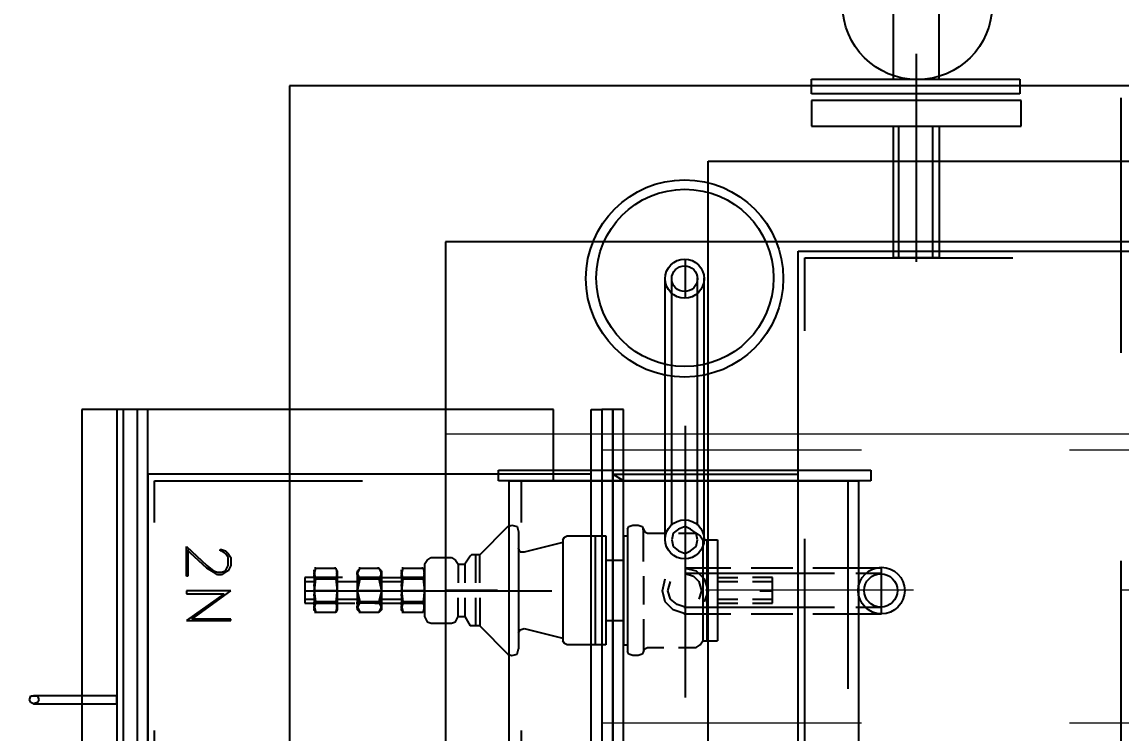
# Model space of a CAD drawing. Header units: metres. Extents: x 529524 to 529977, y 2674144 to 2674419.
# Drawn here: x 529745.957 to 529746.485, y 2674291.587 to 2674291.929 of the extents above; entities that cross this region are included whole.
import ezdxf

# ---------------------------------------------------------------- set-up
doc = ezdxf.new("R2010")
doc.units = ezdxf.units.M
for name, pattern in [('CENTER2', [1.125, 0.75, -0.125, 0.125, -0.125]), ('HIDDEN', [0.375, 0.25, -0.125]), ('PDF_IMPORT', [1, 0.8, -0.2])]:
    doc.linetypes.add(name, pattern=pattern)
doc.layers.add('IDT', color=7, linetype='Continuous')
doc.layers.add('MMS Block Numbering', color=7, linetype='Continuous')
doc.styles.add('Adani Regular', font='Adani Regular.ttf')

# ---------------------------------------------------------------- blocks, each defined once
blk = doc.blocks.new('IDT')
at = {"layer": 'IDT', "color": 7}
for p, q in [((27.40598, 20.86041), (27.40598, 21.66041)), ((26.60598, 20.86041), (27.40598, 20.86041))]:
    blk.add_line(p, q, dxfattribs=at)
at = {"layer": 'IDT', "color": 0, "linetype": 'PDF_IMPORT', "lineweight": 25, "ltscale": 0.153333}
blk.add_line((27.0063, 20.86626), (27.0063, 21.65456), dxfattribs=at)
at = {"layer": 'IDT', "color": 0, "lineweight": 25}
for p, q in [((27.20467, 21.62419), (27.20467, 20.89662)), ((27.16138, 21.5809), (27.16138, 20.93992)), ((27.24538, 21.5053), (27.24538, 21.01616)), ((27.25055, 21.01616), (27.25055, 21.5053)), ((27.25055, 21.5053), (27.25055, 21.01616)), ((27.25572, 21.01616), (27.25572, 21.5053)), ((27.25572, 21.01616), (27.25572, 21.5053)), ((27.26089, 21.5053), (27.26089, 21.01616)), ((27.47412, 21.5053), (27.47412, 21.01616)), ((27.47929, 21.01616), (27.47929, 21.5053)), ((27.48575, 21.5053), (27.48575, 21.01616)), ((27.48898, 21.01616), (27.48898, 21.5053)), ((27.50578, 21.01616), (27.50578, 21.5053)), ((27.16138, 21.47364), (27.16138, 21.04718)), ((27.47412, 21.04718), (27.47412, 21.47364)), ((27.1323, 21.05041), (27.1323, 21.47041)), ((27.3003, 21.47041), (27.3003, 21.05041)), ((27.52904, 21.15767), (27.48898, 21.15767)), ((27.48898, 21.15767), (27.48898, 21.15379)), ((27.52646, 21.15573), (27.5271, 21.15702)), ((27.5271, 21.15379), (27.52646, 21.15573)), ((27.5271, 21.15702), (27.52904, 21.15767)), ((27.52904, 21.15767), (27.53033, 21.15702)), ((27.53033, 21.15702), (27.53098, 21.15573)), ((27.53098, 21.15573), (27.53033, 21.15379)), ((27.48898, 21.15379), (27.52904, 21.15379)), ((27.52904, 21.15379), (27.5271, 21.15379)), ((27.53033, 21.15379), (27.52904, 21.15379)), ((27.23569, 21.13247), (27.23633, 21.13376)), ((27.23633, 21.13376), (27.23827, 21.13441)), ((27.23827, 21.13441), (27.24086, 21.13441)), ((27.24086, 21.13441), (27.24279, 21.13376)), ((27.24279, 21.13376), (27.24344, 21.13247)), ((27.29642, 21.13376), (27.29578, 21.13118)), ((27.29901, 21.13441), (27.29642, 21.13376)), ((27.30095, 21.13376), (27.29901, 21.13441)), ((27.31452, 21.12019), (27.30095, 21.13376)), ((27.20855, 21.12924), (27.20726, 21.1273)), ((27.21049, 21.13053), (27.20855, 21.12924)), ((27.21889, 21.13053), (27.21049, 21.13053)), ((27.23375, 21.13053), (27.22599, 21.13053)), ((27.23504, 21.13118), (27.23375, 21.13053)), ((27.23569, 21.13247), (27.23504, 21.13118)), ((27.23569, 21.11696), (27.23569, 21.13247)), ((27.24538, 21.12924), (27.24344, 21.12924)), ((27.25378, 21.12924), (27.27252, 21.12924)), ((27.27252, 21.12924), (27.27381, 21.12859)), ((27.27381, 21.12859), (27.27446, 21.1273)), ((27.20726, 21.1273), (27.20015, 21.1273)), ((27.29319, 21.12149), (27.27446, 21.12601)), ((27.29578, 21.12342), (27.29513, 21.12213)), ((27.25378, 21.11761), (27.24538, 21.11761)), ((27.29513, 21.12213), (27.29319, 21.12149)), ((27.31452, 21.10662), (27.31452, 21.12019)), ((27.31452, 21.12019), (27.31839, 21.12019)), ((27.31646, 21.10662), (27.31646, 21.12019)), ((27.31839, 21.12019), (27.31904, 21.12019)), ((27.32162, 21.11567), (27.31904, 21.12019)), ((27.32615, 21.11826), (27.32486, 21.11567)), ((27.32809, 21.1189), (27.32615, 21.11826)), ((27.33778, 21.1189), (27.32809, 21.1189)), ((27.33972, 21.11826), (27.33778, 21.1189)), ((27.34101, 21.11567), (27.33972, 21.11826)), ((27.45548, 21.11761), (27.43416, 21.11761)), ((27.43416, 21.11761), (27.43416, 21.11696)), ((27.43739, 21.10469), (27.45548, 21.11761)), ((27.1323, 21.11438), (27.12132, 21.11438)), ((27.12132, 21.11438), (27.12132, 21.09241)), ((27.15427, 21.11438), (27.1323, 21.11438)), ((27.18399, 21.11438), (27.16396, 21.11438)), ((27.21566, 21.11438), (27.19369, 21.11438)), ((27.21566, 21.09241), (27.21566, 21.11438)), ((27.2163, 21.11438), (27.21566, 21.11438)), ((27.21566, 21.11438), (27.22147, 21.11244)), ((27.22147, 21.11244), (27.22535, 21.10856)), ((27.32162, 21.10662), (27.32162, 21.11567)), ((27.32486, 21.11567), (27.32162, 21.11567)), ((27.32486, 21.11567), (27.32486, 21.10662)), ((27.34101, 21.10662), (27.34101, 21.11567)), ((27.34101, 21.11115), (27.34166, 21.11373)), ((27.34101, 21.11244), (27.34166, 21.11373)), ((27.34166, 21.11373), (27.34101, 21.11115)), ((27.34166, 21.11244), (27.34101, 21.11244)), ((27.34101, 21.11115), (27.34101, 21.11244)), ((27.34101, 21.11244), (27.34101, 21.11115)), ((27.34166, 21.11373), (27.35135, 21.11373)), ((27.34166, 21.11373), (27.3423, 21.11373)), ((27.35135, 21.11373), (27.35199, 21.11115)), ((27.35199, 21.11115), (27.35135, 21.11373)), ((27.35135, 21.11373), (27.35199, 21.11244)), ((27.35135, 21.11373), (27.35199, 21.11373)), ((27.35199, 21.11244), (27.35264, 21.11244)), ((27.35199, 21.11115), (27.35199, 21.11244)), ((27.35199, 21.11244), (27.35199, 21.11115)), ((27.36169, 21.11115), (27.36298, 21.11373)), ((27.36169, 21.11244), (27.36298, 21.11373)), ((27.36298, 21.11373), (27.36169, 21.11115)), ((27.36169, 21.11244), (27.36233, 21.11244)), ((27.36233, 21.11244), (27.36169, 21.11244)), ((27.36169, 21.11115), (27.36169, 21.11244)), ((27.36169, 21.11244), (27.36169, 21.11115)), ((27.36298, 21.11373), (27.37202, 21.11373)), ((27.36298, 21.11373), (27.36362, 21.11373)), ((27.37202, 21.11373), (27.37332, 21.11115)), ((27.37332, 21.11115), (27.37202, 21.11373)), ((27.37202, 21.11373), (27.37332, 21.11244)), ((27.37202, 21.11373), (27.37267, 21.11373)), ((27.37332, 21.11244), (27.37267, 21.11244)), ((27.37267, 21.11244), (27.37332, 21.11244)), ((27.37332, 21.11115), (27.37332, 21.11244)), ((27.37332, 21.11244), (27.37332, 21.11115)), ((27.38301, 21.11115), (27.38365, 21.11373)), ((27.38301, 21.11244), (27.38365, 21.11373)), ((27.38365, 21.11373), (27.38301, 21.11115)), ((27.38366, 21.11244), (27.38301, 21.11244)), ((27.38301, 21.11115), (27.38301, 21.11244)), ((27.38301, 21.11244), (27.38301, 21.11115)), ((27.38365, 21.11373), (27.3843, 21.11373)), ((27.38365, 21.11373), (27.39335, 21.11373)), ((27.39335, 21.11373), (27.39399, 21.11115)), ((27.39399, 21.11115), (27.39335, 21.11373)), ((27.39335, 21.11373), (27.39399, 21.11244)), ((27.39335, 21.11373), (27.39399, 21.11373)), ((27.39399, 21.11244), (27.39464, 21.11244)), ((27.39399, 21.11115), (27.39399, 21.11244)), ((27.39399, 21.11244), (27.39399, 21.11115)), ((27.43416, 21.11696), (27.4529, 21.11696)), ((27.4529, 21.11696), (27.43416, 21.10339)), ((27.13359, 21.11115), (27.12132, 21.11115)), ((27.12132, 21.11115), (27.12132, 21.09499)), ((27.18335, 21.10921), (27.17366, 21.10921)), ((27.17366, 21.10921), (27.17366, 21.09693)), ((27.18335, 21.10727), (27.17366, 21.10727)), ((27.20015, 21.10921), (27.19046, 21.10921)), ((27.20015, 21.10727), (27.19046, 21.10727)), ((27.20467, 21.10339), (27.20661, 21.10856)), ((27.2079, 21.10339), (27.20919, 21.10727)), ((27.2163, 21.11115), (27.21566, 21.11115)), ((27.21566, 21.11115), (27.21953, 21.10986)), ((27.21953, 21.10986), (27.22276, 21.10727)), ((27.22276, 21.10727), (27.22406, 21.10339)), ((27.22535, 21.10856), (27.22664, 21.10339)), ((27.23569, 21.09629), (27.23569, 21.10986)), ((27.34166, 21.10856), (27.34101, 21.11115)), ((27.34101, 21.11115), (27.34166, 21.10856)), ((27.34101, 21.10792), (27.34101, 21.11115)), ((27.34101, 21.11115), (27.34101, 21.10792)), ((27.34166, 21.11115), (27.34101, 21.11115)), ((27.34101, 21.11115), (27.34166, 21.11115)), ((27.34101, 21.10986), (27.34166, 21.10986)), ((27.34101, 21.10986), (27.34166, 21.10986)), ((27.36492, 21.10921), (27.34101, 21.10921)), ((27.34101, 21.10856), (27.34101, 21.10921)), ((27.34101, 21.10921), (27.34101, 21.10856)), ((27.34101, 21.10921), (27.35199, 21.10921)), ((27.34101, 21.10921), (27.34166, 21.10921)), ((27.34101, 21.10339), (27.34166, 21.10856)), ((27.34101, 21.10339), (27.34166, 21.10856)), ((27.34101, 21.10598), (27.34101, 21.10856)), ((27.34101, 21.10856), (27.34101, 21.10598)), ((27.34166, 21.10856), (27.34101, 21.10792)), ((27.34166, 21.10856), (27.34101, 21.10792)), ((27.34101, 21.10339), (27.34101, 21.10792)), ((27.34101, 21.10792), (27.34101, 21.10339)), ((27.34166, 21.10856), (27.35135, 21.10856)), ((27.34166, 21.10856), (27.35135, 21.10856)), ((27.3423, 21.10856), (27.34166, 21.10856)), ((27.34166, 21.10856), (27.3423, 21.10856)), ((27.35199, 21.11115), (27.35135, 21.10856)), ((27.35135, 21.10856), (27.35199, 21.11115)), ((27.35135, 21.10856), (27.35199, 21.10339)), ((27.35135, 21.10856), (27.35199, 21.10339)), ((27.35199, 21.10792), (27.35135, 21.10856)), ((27.35135, 21.10856), (27.35199, 21.10792)), ((27.35135, 21.10856), (27.35199, 21.10856)), ((27.35199, 21.10792), (27.35199, 21.11115)), ((27.35199, 21.11115), (27.35199, 21.10792)), ((27.35264, 21.11115), (27.35199, 21.11115)), ((27.35199, 21.11115), (27.35264, 21.11115)), ((27.35199, 21.10986), (27.35264, 21.10986)), ((27.35199, 21.10986), (27.35264, 21.10986)), ((27.35199, 21.10921), (27.35199, 21.10856)), ((27.35199, 21.10856), (27.35199, 21.10921)), ((27.35199, 21.10921), (27.35264, 21.10921)), ((27.35199, 21.10856), (27.35199, 21.10598)), ((27.35199, 21.10598), (27.35199, 21.10856)), ((27.35199, 21.10339), (27.35199, 21.10792)), ((27.35199, 21.10792), (27.35199, 21.10339)), ((27.36169, 21.10727), (27.35199, 21.10727)), ((27.36298, 21.10856), (27.36169, 21.11115)), ((27.36169, 21.11115), (27.36298, 21.10856)), ((27.36169, 21.10792), (27.36169, 21.11115)), ((27.36169, 21.11115), (27.36169, 21.10792)), ((27.36233, 21.11115), (27.36169, 21.11115)), ((27.36169, 21.11115), (27.36233, 21.11115)), ((27.36233, 21.10986), (27.36169, 21.10986)), ((27.36233, 21.10986), (27.36169, 21.10986)), ((27.36169, 21.10856), (27.36169, 21.10921)), ((27.36169, 21.10921), (27.36169, 21.10856)), ((27.36169, 21.10921), (27.37332, 21.10921)), ((27.36169, 21.10921), (27.36233, 21.10921)), ((27.36169, 21.10339), (27.36298, 21.10856)), ((27.36169, 21.10339), (27.36298, 21.10856)), ((27.36169, 21.10598), (27.36169, 21.10856)), ((27.36169, 21.10856), (27.36169, 21.10598)), ((27.36298, 21.10856), (27.36169, 21.10792)), ((27.36298, 21.10856), (27.36169, 21.10792)), ((27.36169, 21.10339), (27.36169, 21.10792)), ((27.36169, 21.10792), (27.36169, 21.10339)), ((27.36298, 21.10856), (27.37202, 21.10856)), ((27.36298, 21.10856), (27.37202, 21.10856)), ((27.36362, 21.10856), (27.36298, 21.10856)), ((27.36298, 21.10856), (27.36362, 21.10856)), ((27.37332, 21.11115), (27.37202, 21.10856)), ((27.37202, 21.10856), (27.37332, 21.11115)), ((27.37202, 21.10856), (27.37332, 21.10339)), ((27.37202, 21.10856), (27.37332, 21.10339)), ((27.37332, 21.10792), (27.37202, 21.10856)), ((27.37202, 21.10856), (27.37332, 21.10792)), ((27.37202, 21.10856), (27.37267, 21.10856)), ((27.37267, 21.10986), (27.37332, 21.10986)), ((27.37267, 21.10986), (27.37332, 21.10986)), ((27.37332, 21.10792), (27.37332, 21.11115)), ((27.37332, 21.11115), (27.37332, 21.10792)), ((27.37396, 21.11115), (27.37332, 21.11115)), ((27.37332, 21.11115), (27.37396, 21.11115)), ((27.37332, 21.10921), (27.37332, 21.10856)), ((27.37332, 21.10856), (27.37332, 21.10921)), ((27.37332, 21.10921), (27.37396, 21.10921)), ((27.37332, 21.10856), (27.37332, 21.10598)), ((27.37332, 21.10598), (27.37332, 21.10856)), ((27.37332, 21.10339), (27.37332, 21.10792)), ((27.37332, 21.10792), (27.37332, 21.10339)), ((27.38301, 21.10727), (27.37332, 21.10727)), ((27.39852, 21.10921), (27.37461, 21.10921)), ((27.38365, 21.10856), (27.38301, 21.11115)), ((27.38301, 21.11115), (27.38365, 21.10856)), ((27.38301, 21.10792), (27.38301, 21.11115)), ((27.38301, 21.11115), (27.38301, 21.10792)), ((27.38365, 21.11115), (27.38301, 21.11115)), ((27.38301, 21.11115), (27.38365, 21.11115)), ((27.38301, 21.10986), (27.38365, 21.10986)), ((27.38301, 21.10986), (27.38366, 21.10986)), ((27.38301, 21.10856), (27.38301, 21.10921)), ((27.38301, 21.10921), (27.38301, 21.10856)), ((27.38301, 21.10921), (27.39399, 21.10921)), ((27.38301, 21.10921), (27.38365, 21.10921)), ((27.38301, 21.10339), (27.38365, 21.10856)), ((27.38301, 21.10339), (27.38365, 21.10856)), ((27.38301, 21.10598), (27.38301, 21.10856)), ((27.38301, 21.10856), (27.38301, 21.10598)), ((27.38365, 21.10856), (27.38301, 21.10792)), ((27.38366, 21.10856), (27.38301, 21.10792)), ((27.38301, 21.10339), (27.38301, 21.10792)), ((27.38301, 21.10792), (27.38301, 21.10339)), ((27.3843, 21.10856), (27.38365, 21.10856)), ((27.38365, 21.10856), (27.3843, 21.10856)), ((27.38365, 21.10856), (27.39335, 21.10856)), ((27.38365, 21.10856), (27.39335, 21.10856)), ((27.39399, 21.11115), (27.39335, 21.10856)), ((27.39335, 21.10856), (27.39399, 21.11115)), ((27.39335, 21.10856), (27.39399, 21.10339)), ((27.39335, 21.10856), (27.39399, 21.10339)), ((27.39399, 21.10792), (27.39335, 21.10856)), ((27.39335, 21.10856), (27.39399, 21.10792)), ((27.39335, 21.10856), (27.39399, 21.10856)), ((27.39399, 21.10792), (27.39399, 21.11115)), ((27.39399, 21.11115), (27.39399, 21.10792)), ((27.39464, 21.11115), (27.39399, 21.11115)), ((27.39399, 21.11115), (27.39464, 21.11115)), ((27.39399, 21.10986), (27.39464, 21.10986)), ((27.39399, 21.10986), (27.39464, 21.10986)), ((27.39399, 21.10921), (27.39399, 21.10856)), ((27.39399, 21.10856), (27.39399, 21.10921)), ((27.39399, 21.10921), (27.39464, 21.10921)), ((27.39399, 21.10856), (27.39399, 21.10598)), ((27.39399, 21.10598), (27.39399, 21.10856)), ((27.39399, 21.10339), (27.39399, 21.10792)), ((27.39399, 21.10792), (27.39399, 21.10339)), ((27.39852, 21.10727), (27.39399, 21.10727)), ((27.39852, 21.09693), (27.39852, 21.10921)), ((27.20661, 21.09758), (27.20467, 21.10339)), ((27.20919, 21.09887), (27.2079, 21.10339)), ((27.22406, 21.10339), (27.22276, 21.09887)), ((27.22664, 21.10339), (27.22535, 21.09758)), ((27.34101, 21.10339), (27.34101, 21.10598)), ((27.34101, 21.10598), (27.34101, 21.10339)), ((27.34101, 21.10533), (27.34166, 21.10533)), ((27.34101, 21.10533), (27.34166, 21.10533)), ((27.34166, 21.09758), (27.34101, 21.10339)), ((27.34166, 21.09758), (27.34101, 21.10339)), ((27.34101, 21.10339), (27.34101, 21.09822)), ((27.34101, 21.09822), (27.34101, 21.10339)), ((27.34101, 21.10016), (27.34101, 21.10339)), ((27.34101, 21.10339), (27.34101, 21.10016)), ((27.35199, 21.10339), (27.34101, 21.10339)), ((27.34101, 21.10339), (27.35199, 21.10339)), ((27.34166, 21.10339), (27.34101, 21.10339)), ((27.34101, 21.10339), (27.34166, 21.10339)), ((27.35199, 21.10339), (27.35135, 21.09758)), ((27.35199, 21.10339), (27.35135, 21.09758)), ((27.35199, 21.10598), (27.35199, 21.10339)), ((27.35199, 21.10339), (27.35199, 21.10598)), ((27.35199, 21.10533), (27.35264, 21.10533)), ((27.35199, 21.09822), (27.35199, 21.10339)), ((27.35199, 21.10339), (27.35199, 21.09822)), ((27.35199, 21.10339), (27.35199, 21.10016)), ((27.35199, 21.10016), (27.35199, 21.10339)), ((27.35199, 21.10339), (27.35264, 21.10339)), ((27.36169, 21.10339), (27.36169, 21.10598)), ((27.36169, 21.10598), (27.36169, 21.10339)), ((27.36233, 21.10533), (27.36169, 21.10533)), ((27.36233, 21.10533), (27.36169, 21.10533)), ((27.36298, 21.09758), (27.36169, 21.10339)), ((27.36298, 21.09758), (27.36169, 21.10339)), ((27.36169, 21.10339), (27.36169, 21.09822)), ((27.36169, 21.09822), (27.36169, 21.10339)), ((27.36169, 21.10016), (27.36169, 21.10339)), ((27.36169, 21.10339), (27.36169, 21.10016)), ((27.37332, 21.10339), (27.36169, 21.10339)), ((27.36169, 21.10339), (27.37332, 21.10339)), ((27.36233, 21.10339), (27.36169, 21.10339)), ((27.36169, 21.10339), (27.36233, 21.10339)), ((27.37332, 21.10339), (27.37202, 21.09758)), ((27.37332, 21.10339), (27.37202, 21.09758)), ((27.37267, 21.10533), (27.37332, 21.10533)), ((27.37332, 21.10533), (27.37267, 21.10533)), ((27.37332, 21.10598), (27.37332, 21.10339)), ((27.37332, 21.10339), (27.37332, 21.10598)), ((27.37332, 21.09822), (27.37332, 21.10339)), ((27.37332, 21.10339), (27.37332, 21.09822)), ((27.37332, 21.10339), (27.37332, 21.10016)), ((27.37332, 21.10016), (27.37332, 21.10339)), ((27.37332, 21.10339), (27.37396, 21.10339)), ((27.38301, 21.10339), (27.38301, 21.10598)), ((27.38301, 21.10598), (27.38301, 21.10339)), ((27.38301, 21.10533), (27.38365, 21.10533)), ((27.38301, 21.10533), (27.38366, 21.10533)), ((27.38365, 21.09758), (27.38301, 21.10339)), ((27.38365, 21.09758), (27.38301, 21.10339)), ((27.38301, 21.10339), (27.38301, 21.09822)), ((27.38301, 21.09822), (27.38301, 21.10339)), ((27.38301, 21.10016), (27.38301, 21.10339)), ((27.38301, 21.10339), (27.38301, 21.10016)), ((27.39399, 21.10339), (27.38301, 21.10339)), ((27.38301, 21.10339), (27.39399, 21.10339)), ((27.38365, 21.10339), (27.38301, 21.10339)), ((27.38301, 21.10339), (27.38365, 21.10339)), ((27.39399, 21.10339), (27.39335, 21.09758)), ((27.39399, 21.10339), (27.39335, 21.09758)), ((27.39399, 21.10598), (27.39399, 21.10339)), ((27.39399, 21.10339), (27.39399, 21.10598)), ((27.39399, 21.10533), (27.39464, 21.10533)), ((27.39399, 21.09822), (27.39399, 21.10339)), ((27.39399, 21.10339), (27.39399, 21.09822)), ((27.39399, 21.10339), (27.39399, 21.10016)), ((27.39399, 21.10016), (27.39399, 21.10339)), ((27.39399, 21.10339), (27.39464, 21.10339)), ((27.43416, 21.10339), (27.45548, 21.10339)), ((27.45548, 21.10469), (27.43739, 21.10469)), ((27.45548, 21.10339), (27.45548, 21.10469)), ((27.18335, 21.09887), (27.17366, 21.09887)), ((27.17366, 21.09693), (27.18335, 21.09693)), ((27.20015, 21.09887), (27.19046, 21.09887)), ((27.20015, 21.09693), (27.19046, 21.09693)), ((27.21049, 21.0937), (27.20661, 21.09758)), ((27.21178, 21.09629), (27.20919, 21.09887)), ((27.31452, 21.09952), (27.31452, 21.08595)), ((27.31646, 21.08595), (27.31646, 21.09952)), ((27.32162, 21.09047), (27.32162, 21.09952)), ((27.32486, 21.09047), (27.32486, 21.09952)), ((27.34101, 21.10081), (27.34166, 21.10081)), ((27.34101, 21.10081), (27.34166, 21.10081)), ((27.34101, 21.09758), (27.34101, 21.10016)), ((27.34101, 21.10016), (27.34101, 21.09758)), ((27.34101, 21.09047), (27.34101, 21.09952)), ((27.34101, 21.09822), (27.34101, 21.09499)), ((27.34101, 21.09499), (27.34101, 21.09822)), ((27.34166, 21.09758), (27.34101, 21.09822)), ((27.34166, 21.09758), (27.34101, 21.09822)), ((27.34101, 21.09499), (27.34166, 21.09758)), ((27.34101, 21.09499), (27.34166, 21.09758)), ((27.34101, 21.09693), (27.34101, 21.09758)), ((27.34101, 21.09758), (27.34101, 21.09693)), ((27.34101, 21.09693), (27.35199, 21.09693)), ((27.34166, 21.09758), (27.35135, 21.09758)), ((27.35135, 21.09758), (27.34166, 21.09758)), ((27.3423, 21.09758), (27.34166, 21.09758)), ((27.34166, 21.09758), (27.3423, 21.09758)), ((27.35199, 21.09822), (27.35135, 21.09758)), ((27.35135, 21.09758), (27.35199, 21.09822)), ((27.35135, 21.09758), (27.35199, 21.09499)), ((27.35135, 21.09758), (27.35199, 21.09499)), ((27.35135, 21.09758), (27.35199, 21.09758)), ((27.35135, 21.09758), (27.35199, 21.09758)), ((27.35199, 21.10081), (27.35264, 21.10081)), ((27.35199, 21.10016), (27.35199, 21.09758)), ((27.35199, 21.09758), (27.35199, 21.10016)), ((27.36169, 21.09887), (27.35199, 21.09887)), ((27.35199, 21.09499), (27.35199, 21.09822)), ((27.35199, 21.09822), (27.35199, 21.09499)), ((27.35199, 21.09758), (27.35199, 21.09693)), ((27.35199, 21.09693), (27.35199, 21.09758)), ((27.37073, 21.09693), (27.35199, 21.09693)), ((27.36233, 21.10081), (27.36169, 21.10081)), ((27.36233, 21.10081), (27.36169, 21.10081)), ((27.36169, 21.09758), (27.36169, 21.10016)), ((27.36169, 21.10016), (27.36169, 21.09758)), ((27.36169, 21.09822), (27.36169, 21.09499)), ((27.36169, 21.09499), (27.36169, 21.09822)), ((27.36298, 21.09758), (27.36169, 21.09822)), ((27.36298, 21.09758), (27.36169, 21.09822)), ((27.36169, 21.09499), (27.36298, 21.09758)), ((27.36169, 21.09499), (27.36298, 21.09758)), ((27.36169, 21.09693), (27.36169, 21.09758)), ((27.36169, 21.09758), (27.36169, 21.09693)), ((27.36169, 21.09693), (27.37332, 21.09693)), ((27.36298, 21.09758), (27.37202, 21.09758)), ((27.37202, 21.09758), (27.36298, 21.09758)), ((27.36362, 21.09758), (27.36298, 21.09758)), ((27.36298, 21.09758), (27.36362, 21.09758)), ((27.37332, 21.09822), (27.37202, 21.09758)), ((27.37202, 21.09758), (27.37332, 21.09822)), ((27.37202, 21.09758), (27.37332, 21.09499)), ((27.37202, 21.09758), (27.37332, 21.09499)), ((27.37202, 21.09758), (27.37267, 21.09758)), ((27.37202, 21.09758), (27.37267, 21.09758)), ((27.37267, 21.10081), (27.37332, 21.10081)), ((27.37332, 21.10081), (27.37267, 21.10081)), ((27.37332, 21.10016), (27.37332, 21.09758)), ((27.37332, 21.09758), (27.37332, 21.10016)), ((27.38301, 21.09887), (27.37332, 21.09887)), ((27.37332, 21.09499), (27.37332, 21.09822)), ((27.37332, 21.09822), (27.37332, 21.09499)), ((27.37332, 21.09758), (27.37332, 21.09693)), ((27.37332, 21.09693), (27.37332, 21.09758)), ((27.38042, 21.09693), (27.39852, 21.09693)), ((27.38301, 21.10081), (27.38365, 21.10081)), ((27.38301, 21.10081), (27.38366, 21.10081)), ((27.38301, 21.09758), (27.38301, 21.10016)), ((27.38301, 21.10016), (27.38301, 21.09758)), ((27.38301, 21.09822), (27.38301, 21.09499)), ((27.38301, 21.09499), (27.38301, 21.09822)), ((27.38365, 21.09758), (27.38301, 21.09822)), ((27.38366, 21.09758), (27.38301, 21.09822)), ((27.38301, 21.09499), (27.38365, 21.09758)), ((27.38301, 21.09499), (27.38365, 21.09758)), ((27.38301, 21.09693), (27.38301, 21.09758)), ((27.38301, 21.09758), (27.38301, 21.09693)), ((27.38301, 21.09693), (27.39399, 21.09693)), ((27.3843, 21.09758), (27.38365, 21.09758)), ((27.38365, 21.09758), (27.3843, 21.09758)), ((27.38365, 21.09758), (27.39335, 21.09758)), ((27.39335, 21.09758), (27.38365, 21.09758)), ((27.39399, 21.09822), (27.39335, 21.09758)), ((27.39335, 21.09758), (27.39399, 21.09822)), ((27.39335, 21.09758), (27.39399, 21.09499)), ((27.39335, 21.09758), (27.39399, 21.09499)), ((27.39335, 21.09758), (27.39399, 21.09758)), ((27.39335, 21.09758), (27.39399, 21.09758)), ((27.39399, 21.10081), (27.39464, 21.10081)), ((27.39399, 21.10016), (27.39399, 21.09758)), ((27.39399, 21.09758), (27.39399, 21.10016)), ((27.39852, 21.09887), (27.39399, 21.09887)), ((27.39399, 21.09499), (27.39399, 21.09822)), ((27.39399, 21.09822), (27.39399, 21.09499)), ((27.39399, 21.09758), (27.39399, 21.09693)), ((27.39399, 21.09693), (27.39399, 21.09758)), ((27.12132, 21.09499), (27.13359, 21.09499)), ((27.12132, 21.09241), (27.1323, 21.09241)), ((27.1323, 21.09241), (27.15427, 21.09241)), ((27.16396, 21.09241), (27.18399, 21.09241)), ((27.19369, 21.09241), (27.21566, 21.09241)), ((27.21566, 21.09241), (27.21049, 21.0937)), ((27.21566, 21.09499), (27.21178, 21.09629)), ((27.34101, 21.09629), (27.34166, 21.09629)), ((27.34101, 21.09629), (27.34166, 21.09629)), ((27.34166, 21.09241), (27.34101, 21.09499)), ((27.34166, 21.09241), (27.34101, 21.09499)), ((27.34101, 21.09499), (27.34101, 21.0937)), ((27.34101, 21.0937), (27.34101, 21.09499)), ((27.34166, 21.09499), (27.34101, 21.09499)), ((27.34101, 21.09499), (27.34166, 21.09499)), ((27.34166, 21.0937), (27.34101, 21.0937)), ((27.34101, 21.0937), (27.34166, 21.09241)), ((27.35135, 21.09241), (27.34166, 21.09241)), ((27.34166, 21.09241), (27.3423, 21.09241)), ((27.35199, 21.09499), (27.35135, 21.09241)), ((27.35199, 21.09499), (27.35135, 21.09241)), ((27.35135, 21.09241), (27.35199, 21.0937)), ((27.35135, 21.09241), (27.35199, 21.09241)), ((27.35199, 21.09629), (27.35264, 21.09629)), ((27.35199, 21.09629), (27.35264, 21.09629)), ((27.35199, 21.09499), (27.35199, 21.0937)), ((27.35199, 21.0937), (27.35199, 21.09499)), ((27.35264, 21.09499), (27.35199, 21.09499)), ((27.35199, 21.09499), (27.35264, 21.09499)), ((27.35199, 21.0937), (27.35264, 21.0937)), ((27.36233, 21.09629), (27.36169, 21.09629)), ((27.36233, 21.09629), (27.36169, 21.09629)), ((27.36298, 21.09241), (27.36169, 21.09499)), ((27.36298, 21.09241), (27.36169, 21.09499)), ((27.36169, 21.09499), (27.36169, 21.0937)), ((27.36169, 21.0937), (27.36169, 21.09499)), ((27.36233, 21.09499), (27.36169, 21.09499)), ((27.36169, 21.09499), (27.36233, 21.09499)), ((27.36169, 21.0937), (27.36233, 21.0937)), ((27.36233, 21.0937), (27.36169, 21.0937)), ((27.36169, 21.0937), (27.36298, 21.09241)), ((27.37202, 21.09241), (27.36298, 21.09241)), ((27.36298, 21.09241), (27.36362, 21.09241)), ((27.37332, 21.09499), (27.37202, 21.09241)), ((27.37332, 21.09499), (27.37202, 21.09241)), ((27.37202, 21.09241), (27.37332, 21.0937)), ((27.37202, 21.09241), (27.37267, 21.09241)), ((27.37267, 21.09629), (27.37332, 21.09629)), ((27.37267, 21.09629), (27.37332, 21.09629)), ((27.37332, 21.0937), (27.37267, 21.0937)), ((27.37267, 21.0937), (27.37332, 21.0937)), ((27.37332, 21.09499), (27.37332, 21.0937)), ((27.37332, 21.0937), (27.37332, 21.09499)), ((27.37396, 21.09499), (27.37332, 21.09499)), ((27.37332, 21.09499), (27.37396, 21.09499)), ((27.38301, 21.09629), (27.38365, 21.09629)), ((27.38301, 21.09629), (27.38366, 21.09629)), ((27.38365, 21.09241), (27.38301, 21.09499)), ((27.38365, 21.09241), (27.38301, 21.09499)), ((27.38301, 21.09499), (27.38301, 21.0937)), ((27.38301, 21.0937), (27.38301, 21.09499)), ((27.38365, 21.09499), (27.38301, 21.09499)), ((27.38301, 21.09499), (27.38365, 21.09499)), ((27.38366, 21.0937), (27.38301, 21.0937)), ((27.38301, 21.0937), (27.38365, 21.09241)), ((27.38365, 21.09241), (27.3843, 21.09241)), ((27.39335, 21.09241), (27.38365, 21.09241)), ((27.39399, 21.09499), (27.39335, 21.09241)), ((27.39399, 21.09499), (27.39335, 21.09241)), ((27.39335, 21.09241), (27.39399, 21.0937)), ((27.39335, 21.09241), (27.39399, 21.09241)), ((27.39399, 21.09629), (27.39464, 21.09629)), ((27.39399, 21.09629), (27.39464, 21.09629)), ((27.39399, 21.09499), (27.39399, 21.0937)), ((27.39399, 21.0937), (27.39399, 21.09499)), ((27.39464, 21.09499), (27.39399, 21.09499)), ((27.39399, 21.09499), (27.39464, 21.09499)), ((27.39399, 21.0937), (27.39464, 21.0937)), ((27.43416, 21.09112), (27.43545, 21.0937)), ((27.43416, 21.08724), (27.43416, 21.09112)), ((27.43545, 21.0937), (27.43675, 21.09435)), ((27.43675, 21.0937), (27.43545, 21.09112)), ((27.43545, 21.09112), (27.43545, 21.08724)), ((27.43675, 21.09435), (27.43868, 21.09564)), ((27.43868, 21.09435), (27.43675, 21.0937)), ((27.43868, 21.09564), (27.44062, 21.09564)), ((27.44062, 21.09435), (27.43868, 21.09435)), ((27.44062, 21.09564), (27.44256, 21.09435)), ((27.44256, 21.0937), (27.44062, 21.09435)), ((27.44256, 21.09435), (27.44579, 21.09241)), ((27.44579, 21.09112), (27.44256, 21.0937)), ((27.44579, 21.09241), (27.45548, 21.08336)), ((27.45548, 21.08207), (27.44579, 21.09112)), ((27.45484, 21.08336), (27.45484, 21.09629)), ((27.45484, 21.09629), (27.45548, 21.09629)), ((27.45548, 21.09629), (27.45548, 21.08207)), ((27.21566, 21.06915), (27.21566, 21.08853)), ((27.23569, 21.08918), (27.23569, 21.07367)), ((27.25378, 21.08853), (27.24538, 21.08853)), ((27.31452, 21.08595), (27.30095, 21.07238)), ((27.31452, 21.08595), (27.31839, 21.08595)), ((27.31839, 21.08595), (27.31904, 21.08659)), ((27.31904, 21.08659), (27.32162, 21.09047)), ((27.32486, 21.09047), (27.32162, 21.09047)), ((27.32615, 21.08853), (27.32486, 21.09047)), ((27.32809, 21.08724), (27.32615, 21.08853)), ((27.33778, 21.08724), (27.32809, 21.08724)), ((27.33972, 21.08853), (27.33778, 21.08724)), ((27.34101, 21.09047), (27.33972, 21.08853)), ((27.43545, 21.0853), (27.43416, 21.08724)), ((27.43545, 21.08724), (27.43675, 21.0853)), ((27.21049, 21.08207), (27.20984, 21.07884)), ((27.21307, 21.08401), (27.21049, 21.08207)), ((27.21566, 21.0853), (27.21307, 21.08401)), ((27.21889, 21.08401), (27.21566, 21.0853)), ((27.22147, 21.08207), (27.21889, 21.08401)), ((27.22212, 21.07884), (27.22147, 21.08207)), ((27.27446, 21.08013), (27.29319, 21.08466)), ((27.29319, 21.08466), (27.29513, 21.08466)), ((27.29513, 21.08466), (27.29578, 21.08272)), ((27.43675, 21.08401), (27.43545, 21.0853)), ((27.43675, 21.0853), (27.43868, 21.08401)), ((27.43868, 21.08336), (27.43675, 21.08401)), ((27.43868, 21.08401), (27.43933, 21.08401)), ((27.43933, 21.08336), (27.43868, 21.08336)), ((27.43933, 21.08401), (27.43933, 21.08336)), ((27.20726, 21.07884), (27.20015, 21.07884)), ((27.20661, 21.07884), (27.20661, 20.95284)), ((27.20855, 21.0769), (27.20726, 21.07884)), ((27.21049, 21.07561), (27.20855, 21.0769)), ((27.20984, 21.07884), (27.21049, 21.07561)), ((27.21889, 21.07561), (27.21049, 21.07561)), ((27.21049, 21.07561), (27.21307, 21.07367)), ((27.21889, 21.07367), (27.22147, 21.07561)), ((27.22147, 21.07561), (27.22212, 21.07884)), ((27.22535, 21.07884), (27.22535, 20.95284)), ((27.23375, 21.07561), (27.22599, 21.07561)), ((27.23504, 21.07496), (27.23375, 21.07561)), ((27.24538, 21.0769), (27.24344, 21.0769)), ((27.27252, 21.0769), (27.25378, 21.0769)), ((27.27381, 21.07755), (27.27252, 21.0769)), ((27.27446, 21.07884), (27.27381, 21.07755)), ((27.20984, 21.07173), (27.20984, 20.95284)), ((27.21307, 21.07367), (27.21566, 21.07238)), ((27.21566, 21.07238), (27.21889, 21.07367)), ((27.22212, 21.07173), (27.22212, 20.95284)), ((27.23569, 21.07367), (27.23504, 21.07496)), ((27.23633, 21.07238), (27.23569, 21.07367)), ((27.23569, 21.07367), (27.23633, 21.07367)), ((27.23827, 21.07173), (27.23633, 21.07238)), ((27.24086, 21.07173), (27.23827, 21.07173)), ((27.24279, 21.07238), (27.24086, 21.07173)), ((27.24344, 21.07367), (27.24279, 21.07238)), ((27.29642, 21.07238), (27.29578, 21.07496)), ((27.29901, 21.07173), (27.29642, 21.07238)), ((27.30095, 21.07238), (27.29901, 21.07173)), ((27.12649, 21.05041), (27.30547, 21.05041)), ((27.12649, 21.04524), (27.12649, 21.05041)), ((27.3003, 21.05041), (27.1323, 21.05041)), ((27.16138, 21.05041), (27.24538, 21.05041)), ((27.24538, 21.05041), (27.25055, 21.04718)), ((27.27898, 21.05041), (27.27898, 21.01616)), ((27.30547, 21.05041), (27.30547, 21.04524)), ((27.30547, 21.04524), (27.12649, 21.04524)), ((27.24538, 21.04718), (27.16138, 21.04718)), ((27.25055, 21.04718), (27.24538, 21.04718)), ((27.26089, 21.04718), (27.47412, 21.04718)), ((27.24538, 21.01616), (27.25055, 21.01616)), ((27.25055, 21.01616), (27.25572, 21.01616)), ((27.26089, 21.01616), (27.25572, 21.01616)), ((27.27898, 21.01616), (27.50578, 21.01616)), ((27.47412, 21.01616), (27.47929, 21.01616)), ((27.48575, 21.01616), (27.48898, 21.01616)), ((27.21566, 20.94379), (27.21566, 20.96253)), ((27.09353, 20.87982), (27.09353, 20.94315)), ((27.09353, 20.94315), (27.1155, 20.94315)), ((27.09676, 20.87982), (27.09676, 20.94315)), ((27.11292, 20.94315), (27.11292, 20.87982)), ((27.1155, 20.94315), (27.1155, 20.87982)), ((27.16138, 20.93992), (26.85058, 20.93992)), ((27.20467, 20.89662), (26.80793, 20.89662)), ((27.15492, 20.87982), (27.05412, 20.87982)), ((27.05412, 20.87982), (27.05412, 20.86755)), ((27.1155, 20.87982), (27.09353, 20.87982)), ((27.15492, 20.86755), (27.15492, 20.87982)), ((27.05412, 20.86755), (27.15492, 20.86755)), ((27.05476, 20.85721), (27.05476, 20.86432)), ((27.05476, 20.86432), (27.15492, 20.86432)), ((27.15492, 20.86432), (27.15492, 20.85721)), ((27.15492, 20.85721), (27.05476, 20.85721))]:
    blk.add_line(p, q, dxfattribs=at)
at = {"layer": 'IDT', "color": 253}
for p, q in [((27.33098, 20.93541), (27.33098, 21.58541)), ((26.68098, 20.93541), (27.33098, 20.93541))]:
    blk.add_line(p, q, dxfattribs=at)
at = {"layer": 'IDT', "color": 0, "linetype": 'PDF_IMPORT', "lineweight": 25, "ltscale": 0.051667}
for p, q in [((27.15815, 21.57832), (27.15815, 20.94315)), ((27.21566, 21.11115), (27.14393, 21.11115)), ((27.21566, 21.09499), (27.21566, 21.11115)), ((27.14393, 21.09499), (27.21566, 21.09499)), ((27.15815, 20.94315), (26.85381, 20.94315)), ((27.09353, 20.85721), (27.09353, 20.78549)), ((27.1155, 20.85721), (27.1155, 20.78549))]:
    blk.add_line(p, q, dxfattribs=at)
at = {"layer": 'IDT', "color": 0, "linetype": 'PDF_IMPORT', "lineweight": 25, "ltscale": 0.163333}
blk.add_line((27.21566, 21.02392), (27.21566, 21.50078), dxfattribs=at)
at = {"layer": 'IDT', "color": 0, "linetype": 'PDF_IMPORT', "lineweight": 25, "ltscale": 0.065}
for p, q in [((27.13747, 21.05041), (27.13747, 21.47041)), ((27.29449, 21.47041), (27.29449, 21.05041)), ((27.47089, 21.47041), (27.47089, 21.05041)), ((27.29449, 21.05041), (27.13747, 21.05041)), ((27.47089, 21.05041), (27.26089, 21.05041))]:
    blk.add_line(p, q, dxfattribs=at)
at = {"layer": 'IDT', "color": 253, "linetype": 'HIDDEN', "lineweight": 0, "ltscale": 0.5}
for p, q in [((26.68098, 21.16698), (27.33098, 21.16698)), ((26.68098, 21.03574), (27.33098, 21.03574))]:
    blk.add_line(p, q, dxfattribs=at)
at = {"layer": 'IDT', "color": 0, "linetype": 'PDF_IMPORT', "lineweight": 25, "ltscale": 0.04}
blk.add_line((27.24344, 21.07367), (27.24344, 21.13247), dxfattribs=at)
at = {"layer": 'IDT', "color": 0, "linetype": 'PDF_IMPORT', "lineweight": 25, "ltscale": 0.035}
for p, q in [((27.24538, 21.0769), (27.24538, 21.12924)), ((27.25378, 21.0769), (27.25378, 21.12924)), ((27.25895, 21.0769), (27.25895, 21.12924)), ((27.20015, 21.07884), (27.20015, 21.1273)), ((27.20532, 21.07884), (27.20532, 21.1273)), ((27.20726, 21.07884), (27.20726, 21.1273)), ((27.27446, 21.07884), (27.27446, 21.1273))]:
    blk.add_line(p, q, dxfattribs=at)
at = {"layer": 'IDT', "color": 0, "linetype": 'PDF_IMPORT', "lineweight": 25, "ltscale": 0.036667}
blk.add_line((27.29578, 21.07496), (27.29578, 21.13118), dxfattribs=at)
at = {"layer": 'IDT', "color": 253, "linetype": 'CENTER2', "lineweight": 5, "ltscale": 0.5}
blk.add_line((26.63098, 21.10291), (27.33098, 21.10291), dxfattribs=at)
at = {"layer": 'IDT', "color": 0, "linetype": 'PDF_IMPORT', "lineweight": 25, "ltscale": 0.148334}
blk.add_line((27.39852, 21.10339), (27.17366, 21.10339), dxfattribs=at)
at = {"layer": 'IDT', "color": 253, "lineweight": 0}
blk.add_line((26.68098, 21.02791), (27.33098, 21.02791), dxfattribs=at)
at = {"layer": 'IDT', "color": 0, "linetype": 'PDF_IMPORT', "lineweight": 25, "ltscale": 0.078334}
blk.add_line((27.10452, 20.94509), (27.10452, 20.7493), dxfattribs=at)
at = {"layer": 'IDT', "color": 0, "lineweight": 25}
for centre, radius in [((27.12132, 21.10318), 0.0112), ((27.12164, 21.10314), 0.00802), ((27.21598, 21.07855), 0.0094), ((27.21597, 20.95309), 0.04743), ((27.21583, 20.95284), 0.04265), ((27.21598, 20.95319), 0.0094), ((27.21598, 20.95321), 0.00619), ((27.10407, 20.82147), 0.03598)]:
    blk.add_circle(centre, radius, dxfattribs=at)

msp = doc.modelspace()

# ---------------------------------------------------------------- block references
at = {"layer": 'IDT', "color": 8, "rotation": 180}
msp.add_blockref('IDT', (529773.49128, 2674312.75885), dxfattribs=at)

# ---------------------------------------------------------------- texts
at = {"layer": 'MMS Block Numbering', "insert": (529750.72734, 2674294.30043), "char_height": 7.5, "attachment_point": 5, "style": 'Adani Regular'}
msp.add_mtext_dynamic_manual_height_columns('A16d-\\PBL-14', width=41.5353798, gutter_width=1, heights=[0], dxfattribs=at)

doc.saveas('drawing.dxf')
